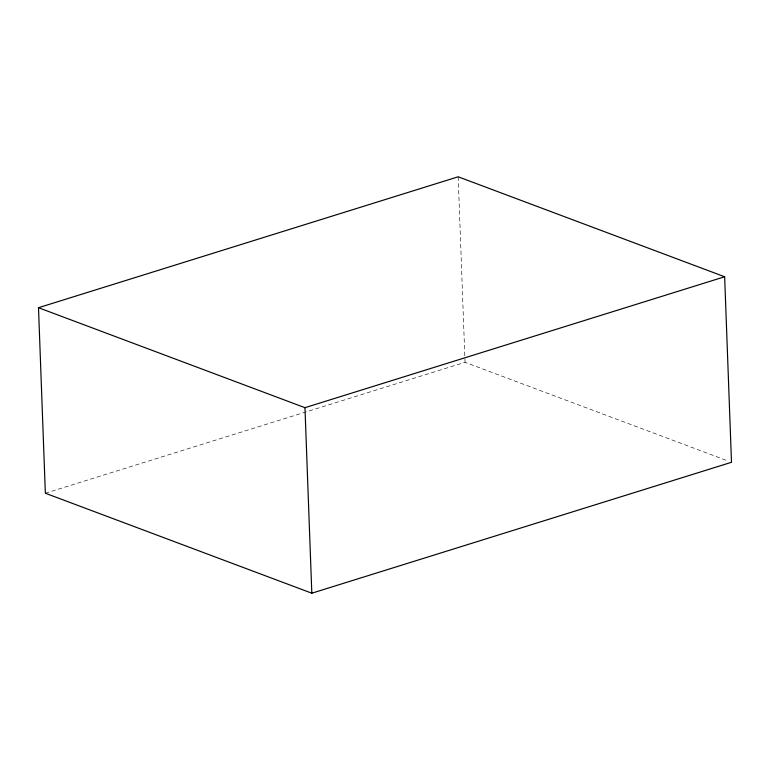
<?xml version="1.0" encoding="UTF-8"?>
<svg xmlns="http://www.w3.org/2000/svg" width="770" height="770" viewBox="0 0 770 770"><rect width="100%" height="100%" fill="white"/><g stroke="black" fill="none" stroke-linecap="round" stroke-linejoin="round"><path stroke-width="0.58" stroke-dasharray="3.85 2.89" d="M45.353 493.233L465.042 362.314L728.131 461.018M458.179 176.792L465.042 362.314"/><path stroke-width="1.16" d="M38.5 307.711L458.179 176.792L724.647 276.767L731.5 462.289L311.821 593.208L45.353 493.233L38.5 307.711L304.958 407.686L724.647 276.767M304.958 407.686L311.821 593.208"/></g></svg>
